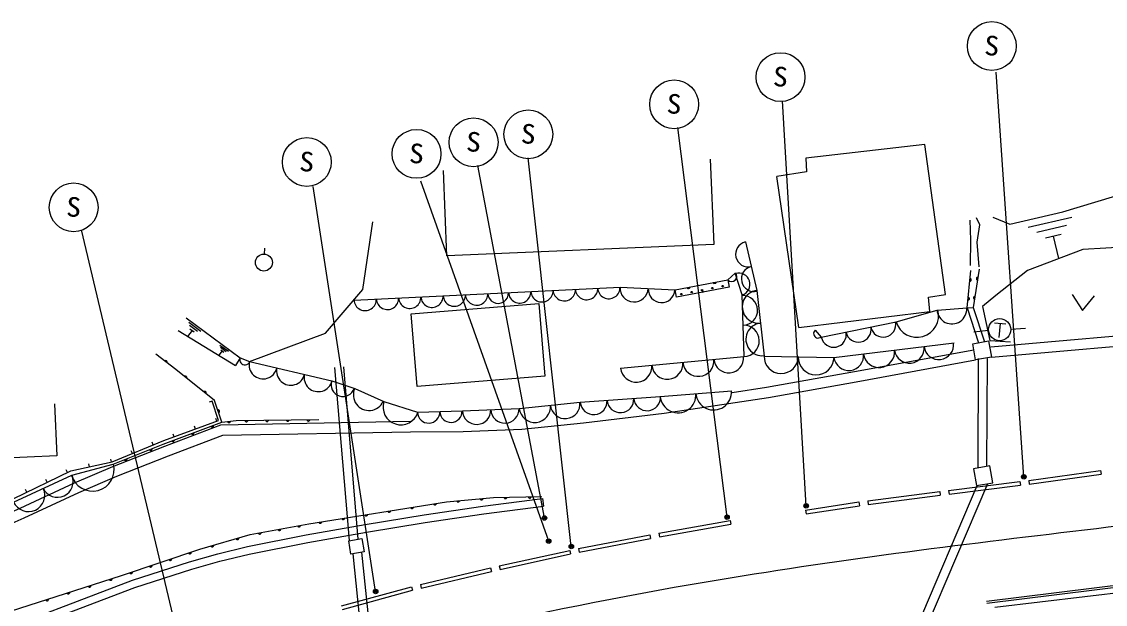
# Model space of a CAD drawing. Units: millimetres, scale not verified. Extents: x 40000 to 680000, y 20000 to 380000.
# Drawn here: x 79476 to 152322, y 277932 to 317117 of the extents above; entities that cross this region are included whole.
import ezdxf
from ezdxf.enums import TextEntityAlignment as Align

# ---------------------------------------------------------------- set-up
doc = ezdxf.new("R2010")
doc.units = ezdxf.units.MM
doc.header["$LTSCALE"] = 1000
doc.layers.add('M-BGD', color=7, linetype='Continuous', lineweight=25)
doc.styles.add('ＭＳ ゴシック', font='')
doc.styles.get('ＭＳ ゴシック').set_extended_font_data('MS Gothic')

msp = doc.modelspace()

# ---------------------------------------------------------------- linework, layer by layer
at = {"layer": 'M-BGD'}
for p, q in [((146843, 286508), (144990, 313728)), ((132210, 284553), (130614, 311792)), ((126896, 283797), (123589, 309993)), ((114619, 283739), (110148, 307445)), ((116424, 281822), (113526, 307956)), ((125769, 307865), (126014, 302127)), ((131718, 296551), (130229, 306709)), ((103269, 278793), (99063, 306025)), ((114903, 282178), (106315, 306380)), ((147144, 303289), (150064, 303977)), ((90190, 274866), (83503, 303128)), ((149707, 303400), (147722, 302932)), ((148299, 302575), (149350, 302822)), ((148825, 302699), (149182, 301180)), ((95794, 301487), (95818, 301877)), ((128125, 302300), (128895, 299031)), ((126943, 299759), (127448, 300212)), ((127912, 298742), (127448, 300212)), ((143036, 297862), (143287, 300376)), ((143833, 300477), (143449, 297896)), ((123407, 299074), (126943, 299759)), ((125971, 299558), (126151, 299593)), ((126150, 299581), (125977, 299547)), ((125983, 299536), (126148, 299568)), ((126139, 299554), (125997, 299527)), ((126011, 299517), (126129, 299540)), ((126112, 299524), (126033, 299509)), ((101818, 298395), (119698, 299272)), ((119698, 299272), (123407, 299074)), ((124203, 299216), (124383, 299251)), ((124382, 299238), (124209, 299205)), ((124215, 299194), (124380, 299226)), ((124370, 299211), (124229, 299184)), ((124243, 299175), (124361, 299197)), ((124344, 299182), (124265, 299167)), ((125223, 298924), (125313, 298942)), ((125308, 298949), (125226, 298933)), ((125230, 298942), (125301, 298956)), ((125291, 298962), (125236, 298951)), ((125247, 298960), (125278, 298966)), ((128046, 294599), (127912, 298742)), ((128895, 299031), (129384, 294629)), ((138266, 296935), (141007, 297724)), ((141007, 297724), (143036, 297862)), ((143036, 297862), (143449, 297896)), ((143036, 297862), (143797, 295527)), ((143449, 297896), (144201, 295590)), ((90715, 296910), (91518, 296314)), ((91294, 296281), (90748, 296687)), ((133225, 295899), (138266, 296935)), ((144862, 296857), (145640, 296794)), ((145251, 296825), (145173, 295868)), ((145966, 296446), (146964, 296498)), ((90002, 296355), (93841, 294000)), ((90926, 296355), (90616, 295938)), ((90781, 296463), (91070, 296248)), ((132814, 296365), (133225, 295899)), ((144470, 296337), (143474, 296244)), ((92808, 295365), (93370, 294947)), ((93213, 294924), (92831, 295208)), ((92854, 295051), (93056, 294901)), ((134081, 294540), (142162, 295514)), ((92955, 294976), (92738, 294684)), ((94155, 294512), (94784, 294260)), ((119741, 293821), (128046, 294599)), ((129384, 294629), (134081, 294540)), ((143784, 294470), (143744, 287098)), ((144384, 294467), (144345, 287200)), ((94784, 294260), (100319, 292973)), ((101505, 282217), (100533, 293861)), ((102099, 282316), (101130, 293911)), ((100319, 292973), (101863, 292441)), ((101863, 292441), (103823, 291572)), ((122406, 291920), (127219, 292296)), ((81678, 291418), (81839, 287929)), ((92274, 291599), (92085, 291535)), ((92717, 290293), (92274, 291599)), ((103823, 291572), (106086, 290848)), ((112927, 291109), (117030, 291522)), ((117030, 291522), (122406, 291920)), ((106086, 290848), (109112, 290941)), ((109112, 290941), (112927, 291109)), ((89032, 288941), (92717, 290293)), ((92587, 290245), (92518, 290433)), ((89737, 289199), (89668, 289387)), ((91162, 289722), (91093, 289910)), ((85556, 287518), (89032, 288941)), ((88322, 288650), (88246, 288835)), ((81839, 287929), (64579, 287135)), ((86917, 288075), (86841, 288260)), ((82783, 286908), (85556, 287518)), ((82840, 286624), (85623, 287354)), ((84027, 287182), (83984, 287377)), ((85510, 287508), (85467, 287703)), ((78897, 285033), (82783, 286908)), ((78935, 284808), (82840, 286624)), ((81196, 286142), (81109, 286322)), ((82563, 286802), (82476, 286982)), ((147174, 286270), (152006, 286927)), ((147207, 286023), (152040, 286679)), ((152006, 286927), (152040, 286679)), ((79828, 285483), (79741, 285663)), ((137501, 271348), (143716, 285934)), ((138171, 271390), (144419, 286053)), ((141785, 285590), (146582, 286190)), ((141785, 285590), (141816, 285342)), ((141816, 285342), (146613, 285942)), ((146582, 286190), (146613, 285942)), ((147174, 286270), (147207, 286023)), ((114477, 285047), (114544, 284532)), ((136352, 284892), (141189, 285516)), ((136352, 284892), (136384, 284644)), ((136384, 284644), (141221, 285268)), ((141189, 285516), (141221, 285268)), ((132173, 284273), (135752, 284815)), ((132173, 284273), (132211, 284026)), ((132211, 284026), (135789, 284567)), ((135752, 284815), (135789, 284567)), ((122300, 282722), (127100, 283575)), ((127100, 283575), (127143, 283329)), ((122300, 282722), (122344, 282475)), ((122344, 282475), (127143, 283329)), ((116913, 281681), (121705, 282616)), ((116961, 281435), (121753, 282370)), ((121705, 282616), (121753, 282370)), ((103251, 266840), (101760, 281332)), ((103848, 266901), (102353, 281431)), ((111581, 280514), (116318, 281564)), ((111636, 280270), (116372, 281320)), ((116318, 281564), (116372, 281320)), ((116913, 281681), (116961, 281435)), ((111581, 280514), (111636, 280270)), ((106275, 279258), (110992, 280383)), ((106333, 279015), (111050, 280140)), ((110992, 280383), (111050, 280140)), ((100966, 277833), (105684, 279117)), ((105684, 279117), (105749, 278876)), ((106275, 279258), (106333, 279015)), ((101032, 277592), (105749, 278876)), ((144888, 277736), (153983, 278830))]:
    msp.add_line(p, q, dxfattribs=at)
for points in [[(131718, 296551), (140527, 297636), (140434, 298600), (141567, 298760), (140196, 308867), (132185, 307946), (132241, 307027), (130229, 306709)], [(126014, 302127), (108067, 301362), (107823, 307100)], [(144749, 303967), (145904, 303491), (149461, 304329), (156148, 306342), (159553, 306645)], [(143847, 300638), (143702, 302287), (143880, 303450), (143663, 303929)], [(94784, 294260), (99903, 296163), (102401, 299094), (103079, 303648)], [(143215, 303761), (143251, 302430), (143238, 300713)], [(155440, 302060), (150819, 301805), (147086, 300377), (144960, 298700), (144074, 297955), (144562, 295666), (145941, 295579)], [(126943, 299759), (127038, 299268), (123502, 298583), (123407, 299074)], [(143214, 299648), (143239, 299653), (143260, 299663), (143282, 299681), (143296, 299700), (143306, 299723), (143309, 299755), (143304, 299779), (143294, 299801), (143276, 299822), (143257, 299836), (143234, 299847)], [(143751, 299931), (143726, 299927), (143705, 299918), (143682, 299901), (143667, 299883), (143656, 299860), (143651, 299829), (143655, 299804), (143664, 299782), (143681, 299759), (143699, 299745), (143722, 299733)], [(150098, 298768), (150782, 297702), (151595, 298673)], [(143089, 298391), (143113, 298397), (143135, 298406), (143156, 298424), (143170, 298443), (143181, 298466), (143184, 298498), (143178, 298523), (143168, 298544), (143150, 298566), (143132, 298580), (143109, 298590)], [(143559, 298641), (143534, 298636), (143513, 298627), (143490, 298610), (143475, 298592), (143464, 298570), (143459, 298538), (143463, 298513), (143472, 298492), (143489, 298469), (143507, 298454), (143530, 298443)], [(90525, 297208), (94155, 294512), (93841, 294000)], [(144615, 295259), (157903, 296410), (162555, 296761), (166345, 296800), (169949, 296560)], [(144675, 294561), (157960, 295712), (162585, 296061), (166326, 296100), (169902, 295862)], [(127236, 292181), (129556, 292528), (135454, 293582), (143476, 295056)], [(92941, 290180), (92443, 291649), (89829, 293718), (88500, 294750)], [(89243, 294172), (89252, 294196), (89255, 294219), (89251, 294247), (89243, 294269), (89229, 294290), (89203, 294310), (89179, 294318), (89156, 294321), (89128, 294317), (89107, 294309), (89085, 294295)], [(122663, 290790), (129670, 291837), (135580, 292893), (143603, 294367)], [(90561, 293138), (90569, 293162), (90572, 293185), (90569, 293213), (90561, 293235), (90547, 293256), (90522, 293276), (90498, 293285), (90475, 293288), (90447, 293285), (90425, 293276), (90404, 293262)], [(91868, 292104), (91876, 292128), (91879, 292151), (91876, 292179), (91868, 292201), (91854, 292222), (91829, 292242), (91805, 292250), (91782, 292254), (91754, 292250), (91732, 292242), (91711, 292228)], [(92724, 290820), (92744, 290835), (92759, 290853), (92772, 290878), (92777, 290901), (92777, 290926), (92766, 290957), (92751, 290977), (92733, 290992), (92708, 291004), (92685, 291009), (92660, 291009)], [(105609, 289541), (109165, 289554), (113087, 289714), (117248, 290144), (122663, 290790)], [(68213, 281108), (70145, 281380), (72253, 281982), (77793, 283695), (79365, 284391), (83033, 286096), (85613, 287201), (89096, 288563), (92858, 290001), (105596, 290241)], [(85623, 287354), (88992, 288711), (92941, 290180), (93890, 290293), (99444, 290352)], [(92189, 289901), (92205, 289881), (92224, 289866), (92249, 289855), (92272, 289850), (92297, 289851), (92327, 289862), (92347, 289878), (92362, 289896), (92374, 289922), (92378, 289945), (92377, 289970)], [(93316, 290225), (93327, 290202), (93341, 290183), (93364, 290166), (93385, 290156), (93410, 290151), (93441, 290155), (93464, 290166), (93483, 290180), (93500, 290202), (93510, 290224), (93515, 290248)], [(94484, 290299), (94492, 290275), (94504, 290255), (94525, 290236), (94545, 290224), (94569, 290216), (94601, 290216), (94625, 290225), (94645, 290237), (94664, 290257), (94676, 290277), (94684, 290301)], [(95873, 290314), (95881, 290290), (95893, 290270), (95913, 290250), (95933, 290239), (95958, 290231), (95990, 290231), (96013, 290239), (96033, 290252), (96053, 290272), (96065, 290292), (96073, 290316)], [(97261, 290329), (97270, 290305), (97282, 290285), (97302, 290265), (97322, 290253), (97346, 290245), (97378, 290246), (97402, 290254), (97422, 290266), (97442, 290287), (97453, 290307), (97461, 290331)], [(98650, 290343), (98658, 290319), (98670, 290300), (98691, 290280), (98711, 290268), (98735, 290260), (98767, 290261), (98791, 290269), (98811, 290281), (98830, 290301), (98842, 290321), (98850, 290345)], [(68606, 280456), (70291, 280694), (72452, 281310), (78039, 283038), (79654, 283753), (83318, 285456), (85878, 286553), (89346, 287909), (92994, 289304), (105609, 289541)], [(90873, 289411), (90889, 289391), (90907, 289377), (90933, 289365), (90956, 289361), (90981, 289361), (91011, 289373), (91031, 289389), (91045, 289407), (91057, 289432), (91061, 289455), (91061, 289481)], [(89557, 288921), (89573, 288902), (89591, 288887), (89617, 288875), (89639, 288871), (89665, 288872), (89695, 288883), (89714, 288899), (89729, 288917), (89741, 288943), (89745, 288966), (89744, 288991)], [(88057, 288335), (88073, 288315), (88092, 288301), (88118, 288290), (88141, 288287), (88166, 288288), (88196, 288300), (88215, 288316), (88229, 288335), (88241, 288361), (88244, 288384), (88243, 288409)], [(86372, 287656), (86389, 287637), (86407, 287623), (86433, 287612), (86456, 287608), (86482, 287609), (86511, 287621), (86530, 287638), (86545, 287656), (86556, 287682), (86559, 287705), (86558, 287731)], [(73509, 275893), (76204, 276658), (86177, 279861), (91443, 281637), (94830, 282621), (98779, 283345), (108027, 284834), (111185, 285108), (114447, 285184)], [(76575, 275618), (86920, 279547), (90762, 280787), (92654, 281332), (94663, 281823), (98609, 282603), (102576, 283300), (106529, 283961), (110474, 284525), (114477, 285047)], [(108717, 284894), (108727, 284870), (108740, 284851), (108762, 284833), (108783, 284823), (108808, 284817), (108839, 284820), (108863, 284830), (108882, 284844), (108900, 284865), (108910, 284886), (108916, 284911)], [(110296, 285031), (110306, 285007), (110320, 284989), (110341, 284970), (110362, 284960), (110387, 284954), (110419, 284957), (110442, 284967), (110461, 284981), (110479, 285002), (110489, 285023), (110495, 285048)], [(111901, 285125), (111909, 285101), (111922, 285081), (111942, 285061), (111962, 285050), (111987, 285043), (112019, 285043), (112042, 285052), (112062, 285064), (112082, 285085), (112093, 285105), (112101, 285129)], [(113531, 285163), (113540, 285139), (113552, 285119), (113573, 285100), (113593, 285088), (113617, 285081), (113649, 285081), (113673, 285090), (113693, 285102), (113712, 285123), (113724, 285143), (113731, 285167)], [(76760, 275132), (87092, 279056), (90913, 280290), (92788, 280829), (94776, 281316), (98705, 282092), (102662, 282787), (106609, 283447), (110541, 284009), (114544, 284532)], [(104075, 284198), (104087, 284175), (104102, 284157), (104124, 284141), (104146, 284132), (104171, 284128), (104203, 284133), (104225, 284145), (104243, 284160), (104260, 284183), (104268, 284204), (104272, 284229)], [(105616, 284446), (105628, 284423), (105643, 284405), (105666, 284389), (105687, 284380), (105712, 284376), (105744, 284381), (105766, 284393), (105784, 284408), (105801, 284431), (105809, 284452), (105813, 284477)], [(107157, 284694), (107169, 284671), (107184, 284653), (107207, 284637), (107229, 284628), (107253, 284624), (107285, 284629), (107308, 284641), (107325, 284656), (107342, 284679), (107351, 284701), (107355, 284725)], [(99451, 283453), (99463, 283431), (99478, 283413), (99501, 283397), (99523, 283388), (99548, 283384), (99579, 283389), (99602, 283401), (99619, 283416), (99636, 283439), (99645, 283460), (99649, 283485)], [(100992, 283701), (101004, 283679), (101019, 283661), (101042, 283645), (101064, 283636), (101089, 283632), (101120, 283637), (101143, 283649), (101161, 283664), (101177, 283687), (101186, 283708), (101190, 283733)], [(102534, 283949), (102545, 283927), (102560, 283909), (102583, 283893), (102605, 283884), (102630, 283880), (102662, 283885), (102684, 283897), (102702, 283912), (102718, 283935), (102727, 283956), (102731, 283981)], [(95390, 282724), (95402, 282701), (95417, 282684), (95441, 282668), (95462, 282660), (95487, 282656), (95519, 282662), (95541, 282674), (95559, 282689), (95575, 282713), (95583, 282735), (95586, 282760)], [(96706, 282965), (96718, 282943), (96734, 282925), (96757, 282909), (96779, 282901), (96804, 282898), (96835, 282903), (96858, 282916), (96875, 282931), (96891, 282954), (96899, 282976), (96903, 283001)], [(98023, 283206), (98035, 283184), (98050, 283167), (98074, 283151), (98095, 283143), (98121, 283139), (98152, 283145), (98174, 283157), (98192, 283172), (98208, 283196), (98216, 283217), (98219, 283243)], [(93887, 282347), (93901, 282326), (93919, 282310), (93943, 282297), (93966, 282291), (93991, 282290), (94022, 282299), (94043, 282313), (94059, 282330), (94072, 282355), (94078, 282377), (94079, 282403)], [(90690, 281383), (90705, 281363), (90723, 281347), (90748, 281335), (90771, 281330), (90797, 281330), (90827, 281340), (90847, 281355), (90862, 281373), (90875, 281398), (90880, 281421), (90880, 281447)], [(92194, 281855), (92208, 281834), (92225, 281818), (92250, 281804), (92273, 281798), (92298, 281797), (92329, 281806), (92349, 281821), (92365, 281838), (92379, 281863), (92385, 281885), (92386, 281911)], [(144338, 278138), (153922, 279327), (163842, 280526), (172268, 281489)], [(172337, 281346), (163859, 280377), (153940, 279178), (144357, 277990)], [(88057, 280495), (88072, 280475), (88090, 280460), (88116, 280447), (88138, 280442), (88164, 280442), (88194, 280453), (88214, 280468), (88229, 280486), (88242, 280511), (88247, 280534), (88247, 280559)], [(89374, 280939), (89389, 280919), (89407, 280904), (89432, 280891), (89455, 280886), (89480, 280886), (89510, 280896), (89531, 280912), (89546, 280929), (89558, 280955), (89563, 280978), (89563, 281003)], [(86741, 280051), (86756, 280031), (86774, 280016), (86799, 280004), (86822, 279999), (86847, 279999), (86878, 280009), (86898, 280024), (86913, 280042), (86925, 280067), (86930, 280090), (86930, 280115)], [(83945, 279144), (83960, 279124), (83978, 279109), (84003, 279096), (84025, 279090), (84051, 279090), (84081, 279100), (84102, 279115), (84117, 279132), (84130, 279158), (84135, 279180), (84135, 279206)], [(85370, 279602), (85385, 279582), (85402, 279566), (85427, 279553), (85450, 279548), (85475, 279548), (85506, 279558), (85526, 279572), (85542, 279590), (85555, 279615), (85560, 279638), (85560, 279663)], [(81096, 278229), (81111, 278209), (81128, 278193), (81153, 278180), (81176, 278175), (81201, 278175), (81232, 278185), (81252, 278200), (81268, 278217), (81280, 278242), (81286, 278265), (81286, 278290)], [(82520, 278687), (82535, 278666), (82553, 278651), (82578, 278638), (82601, 278633), (82626, 278632), (82656, 278642), (82677, 278657), (82692, 278675), (82705, 278700), (82711, 278723), (82711, 278748)]]:
    msp.add_lwpolyline(points, dxfattribs=at)
for points in [[(126157, 299606), (126154, 299581), (126146, 299559), (126130, 299536), (126112, 299520), (126090, 299508), (126059, 299502), (126034, 299505), (126012, 299513), (125989, 299529), (125973, 299546), (125961, 299568)], [(124389, 299264), (124386, 299239), (124378, 299217), (124362, 299194), (124344, 299178), (124322, 299165), (124291, 299159), (124266, 299163), (124244, 299171), (124221, 299187), (124205, 299204), (124193, 299226)], [(125221, 298916), (125222, 298928), (125226, 298939), (125234, 298951), (125243, 298959), (125254, 298965), (125270, 298968), (125282, 298966), (125293, 298962), (125305, 298954), (125313, 298946), (125319, 298935)], [(114636, 293278), (106052, 292575), (105652, 297460), (114236, 298163)], [(144675, 294561), (143603, 294367), (143406, 295456), (144478, 295650)], [(144760, 286111), (144569, 287238), (143467, 287051), (143657, 285924)], [(102504, 281456), (101609, 281306), (101458, 282209), (102352, 282359)]]:
    msp.add_lwpolyline(points, close=True, dxfattribs=at)
for centre, radius in [((144691, 315475), 1642), ((130488, 313389), 1642), ((123336, 311558), 1642), ((113534, 309543), 1642), ((109854, 309005), 1642), ((106022, 308225), 1642), ((98641, 307676), 1642), ((82969, 304628), 1642), ((95757, 300918), 570), ((123821, 298794), 50), ((124515, 298928), 50), ((125209, 299063), 50), ((125904, 299197), 50), ((126598, 299332), 50), ((145217, 296407), 750), ((146843, 286508), 150), ((146843, 286508), 90), ((146843, 286508), 30), ((132210, 284553), 150), ((132210, 284553), 90), ((132210, 284553), 30), ((114619, 283739), 150), ((114619, 283739), 90), ((114619, 283739), 30), ((126896, 283797), 150), ((126896, 283797), 90), ((126896, 283797), 30), ((114903, 282178), 150), ((114903, 282178), 90), ((114903, 282178), 30), ((116424, 281822), 150), ((116424, 281822), 90), ((116424, 281822), 30), ((103269, 278793), 150), ((103269, 278793), 90), ((103269, 278793), 30)]:
    msp.add_circle(centre, radius, dxfattribs=at)
for centre, radius, start, end in [((128320, 301473), 850, 103.25973, 283.25973), ((127203, 299992), 350, 221.91498, 41.91498), ((127686, 299457), 750, 287.53333, 107.53333), ((128709, 299818), 850, 103.25973, 283.25973), ((107062, 298652), 750, 182.81015, 2.81015), ((108560, 298726), 750, 182.81015, 2.81015), ((110058, 298799), 750, 182.81015, 2.81015), ((111506, 298870), 700, 182.81015, 2.81015), ((112955, 298941), 750, 182.81015, 2.81015), ((114453, 299015), 750, 182.81015, 2.81015), ((115951, 299088), 750, 182.81015, 2.81015), ((117449, 299162), 750, 182.81015, 2.81015), ((118947, 299236), 750, 182.81015, 2.81015), ((120646, 299222), 950, 176.93324, 356.93324), ((122494, 299123), 900, 176.93324, 356.93324), ((127946, 297697), 1000, 271.84999, 91.84999), ((129016, 297938), 1100, 96.34496, 276.34496), ((102567, 298432), 750, 182.81015, 2.81015), ((104065, 298505), 750, 182.81015, 2.81015), ((105564, 298579), 750, 182.81015, 2.81015), ((139659, 297336), 1450, 196.05819, 16.05819), ((142005, 297792), 1000, 183.89385, 3.89385), ((128012, 295648), 1050, 271.84999, 91.84999), ((129260, 295752), 1100, 96.34496, 276.34496), ((135723, 296412), 850, 191.61761, 11.61761), ((137388, 296754), 850, 191.61761, 11.61761), ((133013, 296140), 300, 131.38861, 311.38861), ((134058, 296070), 850, 191.61761, 11.61761), ((137109, 294905), 1050, 186.87607, 6.87607), ((139144, 295151), 1000, 186.87607, 6.87607), ((141130, 295390), 1000, 186.87607, 6.87607), ((94479, 294382), 350, 158.18379, 338.18379), ((124968, 294311), 1050, 185.34853, 5.34853), ((127009, 294502), 1000, 185.34853, 5.34853), ((130534, 294607), 1150, 178.90849, 358.90849), ((132884, 294563), 1200, 178.90849, 358.90849), ((135074, 294660), 1000, 186.87607, 6.87607), ((95710, 294045), 950, 166.9125, 346.9125), ((97560, 293614), 950, 166.9125, 346.9125), ((120786, 293919), 1050, 185.34853, 5.34853), ((122877, 294115), 1050, 185.34853, 5.34853), ((99411, 293184), 950, 166.9125, 346.9125), ((101075, 292713), 800, 160.99394, 340.99394), ((102823, 292016), 1050, 156.09365, 336.09365), ((125995, 292201), 1200, 184.46862, 4.46862), ((104966, 291206), 1200, 162.24875, 342.24875), ((116011, 291419), 1000, 185.74961, 5.74961), ((117928, 291588), 900, 184.23461, 4.23461), ((119723, 291721), 900, 184.23461, 4.23461), ((121518, 291854), 900, 184.23461, 4.23461), ((123602, 292014), 1200, 184.46862, 4.46862), ((106836, 290871), 750, 181.75797, 1.75797), ((108335, 290917), 750, 181.75797, 1.75797), ((110061, 290983), 950, 182.52225, 2.52225), ((111959, 291066), 950, 182.52225, 2.52225), ((113971, 291214), 1050, 185.74961, 5.74961), ((84242, 286992), 1450, 194.69772, 14.69772), ((81882, 286179), 1050, 204.94367, 24.94367), ((79933, 285272), 1100, 204.94367, 24.94367)]:
    msp.add_arc(centre, radius, start, end, dxfattribs=at)
msp.add_open_spline([(78317, 266202), (83760, 268286), (89208, 270354), (94749, 272142), (105806, 275710), (117232, 278160), (128723, 279982), (137161, 281321), (145635, 282321), (154108, 283321)], degree=3, knots=[0, 0, 0, 0, 1, 1, 1, 2, 2, 2, 3, 3, 3, 3], dxfattribs=at)

# ---------------------------------------------------------------- texts
at = {"layer": 'M-BGD', "style": 'ＭＳ ゴシック', "width": 1.1}
for p in [(144133, 314482), (129929, 312396), (122777, 310565), (109296, 308013), (112976, 308550), (105463, 307232), (98082, 306684), (82411, 303635)]:
    msp.add_text('S', height=1320, rotation=356.4, dxfattribs=at).set_placement(p, align=Align.BOTTOM_LEFT)

doc.saveas('drawing.dxf')
